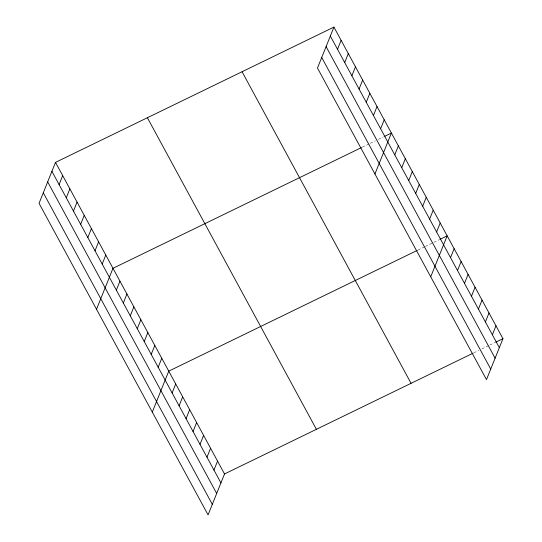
<?xml version="1.0" encoding="UTF-8"?>
<svg xmlns="http://www.w3.org/2000/svg" width="542" height="542" viewBox="0 0 542 542"><rect width="100%" height="100%" fill="white"/><g stroke="black" fill="none" stroke-linecap="round" stroke-linejoin="round"><path stroke-width="0.41" stroke-dasharray="2.71 2.03" d="M362.232 147.207L369.522 143.664M370.254 143.312L375.355 140.832M378.275 139.416L383.377 136.936M418.004 250.031L424.569 246.84M425.294 246.488L439.149 239.754M473.783 352.849L478.884 350.369M481.804 348.953L488.362 345.762M489.819 345.058L494.927 342.578"/><path stroke-width="0.81" d="M333.933 27.1L317.476 68.041L486.486 379.617L502.949 338.675L333.933 27.1L55.514 162.383L39.051 203.325L208.067 514.9L224.523 473.959L473.051 353.201M59.092 184.578L62.696 175.622M66.28 197.823L69.877 188.867M73.461 211.062L77.059 202.105M80.643 224.307L84.24 215.35M87.824 237.545L91.429 228.588M95.013 250.79L98.61 241.834M102.194 264.029L105.792 255.072M96.517 309.258L112.973 268.317L361.5 147.566M116.347 290.126L119.945 281.169M123.319 302.978L126.923 294.021M130.29 315.83L133.894 306.874M137.261 328.682L140.866 319.726M144.233 341.535L147.837 332.578M151.204 354.387L154.809 345.43M158.176 367.239L161.78 358.282M152.295 412.083L168.752 371.134L417.272 250.384M172.126 392.943L175.723 383.987M179.097 405.795L182.695 396.846M186.069 418.648L189.666 409.698M337.517 49.295L341.114 40.345M193.04 431.507L196.638 422.55M344.698 62.54L348.303 53.583M200.012 444.359L203.609 435.402M351.88 75.785L355.484 66.829M206.983 457.211L210.581 448.254M359.068 89.023L362.666 80.067M213.954 470.063L217.552 461.106M366.25 102.269L369.847 93.312M373.431 115.507L377.029 106.55M380.613 128.752L384.217 119.796M374.942 173.982L391.399 133.034L384.834 136.225M394.772 154.843L398.37 145.886M401.744 167.695L405.341 158.738M408.715 180.547L412.313 171.597M415.687 193.406L419.284 184.449M422.658 206.258L426.256 197.302M429.63 219.11L433.227 210.154M436.601 231.962L440.199 223.006M430.714 276.799L447.17 235.858L439.88 239.401M450.544 257.667L454.142 248.71M457.516 270.519L461.113 261.562M464.487 283.371L468.092 274.415M471.459 296.223L475.063 287.267M478.43 309.075L482.034 300.119M485.402 321.928L489.006 312.971M492.373 334.78L495.977 325.823M495.652 342.219L502.949 338.675M330.335 36.057L499.345 347.632M326.088 46.612L495.103 358.187M321.718 57.486L490.734 369.061M242.057 71.74L411.066 383.323M147.39 117.736L316.406 429.318M55.514 162.383L224.523 473.959M51.91 171.333L220.926 482.915M47.669 181.888L216.685 493.471M43.299 192.769L212.308 504.345"/></g></svg>
